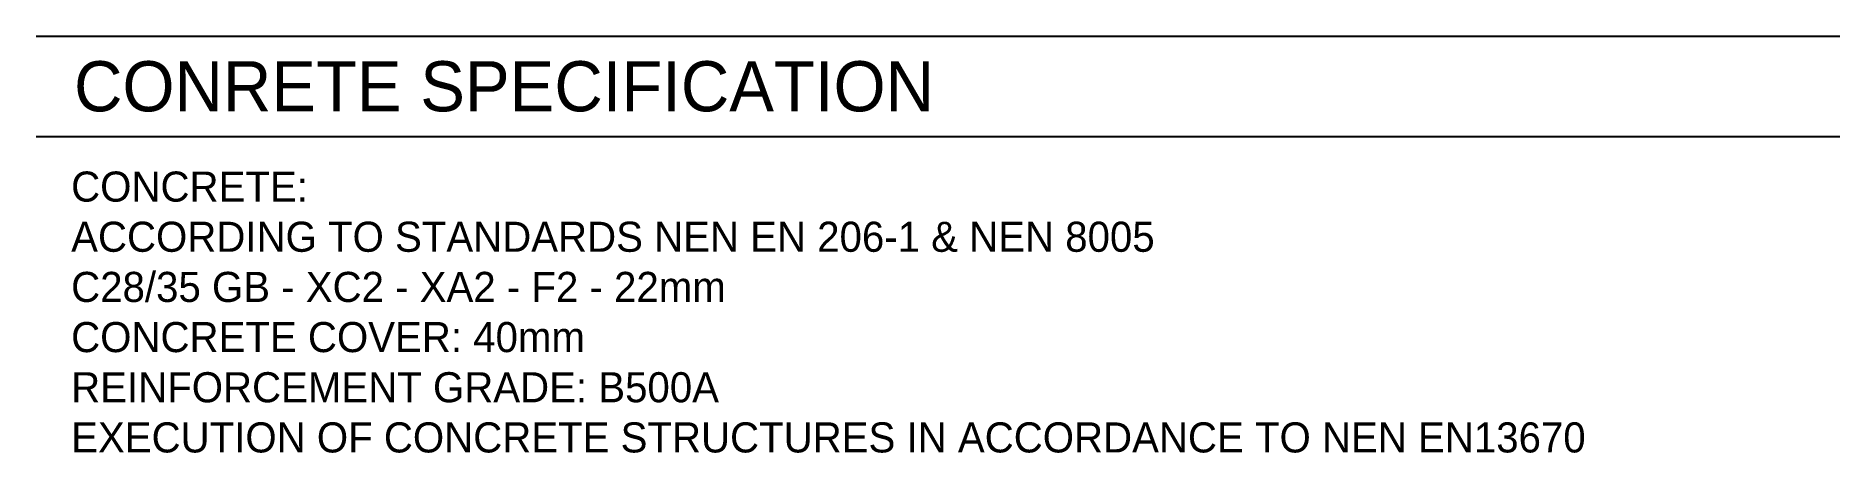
# Model space of a CAD drawing. Header units: millimetres. Extents: x 0 to 180, y -42 to 0.
import ezdxf

# ---------------------------------------------------------------- set-up
doc = ezdxf.new("R2010")
doc.units = ezdxf.units.MM

# ---------------------------------------------------------------- blocks, each defined once
blk = doc.blocks.new('*U1')
at = {"transparency": 33554687}
for p, q in [((0, 0), (180, 0)), ((0, -10), (180, -10))]:
    blk.add_line(p, q, dxfattribs=at)
at = {"color": 6, "transparency": 33554687}
blk.add_attdef('HEADING', (3.79, -7.5), '', height=5, dxfattribs=at)

msp = doc.modelspace()

# ---------------------------------------------------------------- block references
at = {"transparency": 33554687}
msp.add_blockref('*U1', (0, 0), dxfattribs=at).add_auto_attribs({'HEADING': 'CONRETE SPECIFICATION'})

# ---------------------------------------------------------------- texts
at = {"transparency": 33554687, "insert": (3.5, -13.5), "char_height": 3, "attachment_point": 1}
msp.add_mtext('CONCRETE:\\PACCORDING TO STANDARDS NEN EN 206-1 & NEN 8005\\PC28/35 GB - XC2 - XA2 - F2 - 22mm\\PCONCRETE COVER: 40mm\\PREINFORCEMENT GRADE: B500A\\PEXECUTION OF CONCRETE STRUCTURES IN ACCORDANCE TO NEN EN13670', dxfattribs=at)

doc.saveas('drawing.dxf')
